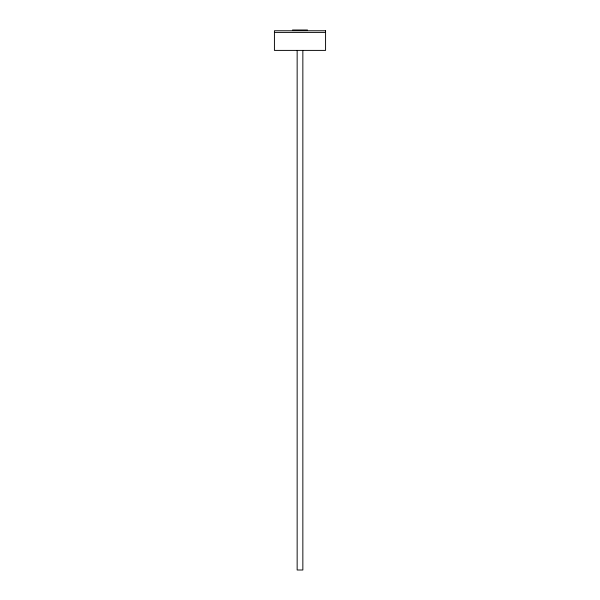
<?xml version="1.0" encoding="UTF-8"?>
<svg xmlns="http://www.w3.org/2000/svg" width="600" height="600" viewBox="0 0 600 600"><rect width="100%" height="100%" fill="white"/><g stroke="black" fill="none" stroke-linecap="round" stroke-linejoin="round"><path stroke-width="0.9" d="M292.5 30L307.5 30M274.425 32.4L325.575 32.4M302.85 50.407L302.85 570L297.15 570L297.15 50.407M325.575 30.75L274.425 30.75L274.425 50.4L325.575 50.4L325.575 30.75"/></g></svg>
